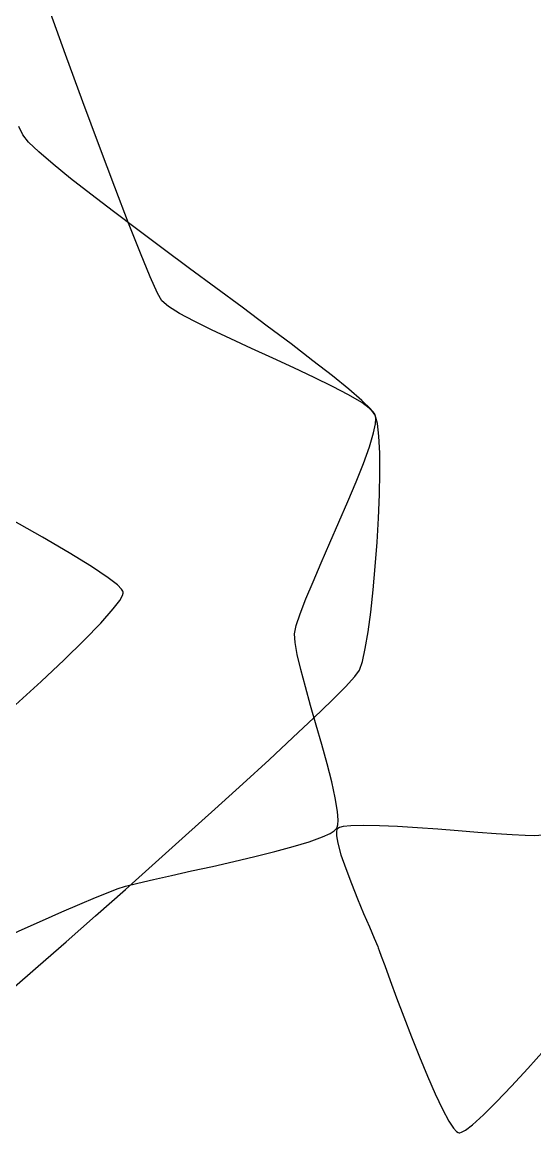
# Model space of a CAD drawing. Header units: metres. Extents: x 708868 to 711043, y 5411316 to 5413138.
# Drawn here: x 709090.6 to 709140.5, y 5411731 to 5411839.1 of the extents above; entities that cross this region are included whole.
import ezdxf

# ---------------------------------------------------------------- set-up
doc = ezdxf.new("R2010")
doc.units = ezdxf.units.M
doc.layers.add('Rionegro 2010_Contours', color=7, linetype='Continuous')
doc.layers.add('Rionegro 2014_Contours', color=7, linetype='Continuous')

msp = doc.modelspace()

# ---------------------------------------------------------------- linework, layer by layer
at = {"layer": 'Rionegro 2010_Contours'}
for points in [[(709089.61, 5411745.01, 226), (709092.16, 5411747.23, 226), (709094.88, 5411749.62, 226), (709097.73, 5411752.13, 226), (709100.65, 5411754.72, 226), (709103.6, 5411757.34, 226), (709106.52, 5411759.96, 226), (709109.37, 5411762.52, 226), (709112.09, 5411764.99, 226), (709114.64, 5411767.33, 226), (709116.96, 5411769.49, 226), (709119.01, 5411771.42, 226), (709120.73, 5411773.08, 226), (709122.08, 5411774.44, 226), (709123, 5411775.45, 226), (709123.44, 5411776.05, 226), (709123.73, 5411776.89, 226), (709124.01, 5411778.16, 226), (709124.28, 5411779.8, 226), (709124.54, 5411781.72, 226), (709124.78, 5411783.87, 226), (709124.98, 5411786.15, 226), (709125.16, 5411788.51, 226), (709125.3, 5411790.87, 226), (709125.39, 5411793.15, 226), (709125.43, 5411795.29, 226), (709125.41, 5411797.2, 226), (709125.34, 5411798.83, 226), (709125.19, 5411800.08, 226), (709124.97, 5411800.9, 226), (709124.54, 5411801.48, 226), (709123.67, 5411802.32, 226), (709122.41, 5411803.41, 226), (709120.81, 5411804.71, 226), (709118.91, 5411806.19, 226), (709116.78, 5411807.82, 226), (709114.46, 5411809.56, 226), (709112.01, 5411811.39, 226), (709109.47, 5411813.27, 226), (709106.89, 5411815.17, 226), (709104.34, 5411817.07, 226), (709101.85, 5411818.93, 226), (709099.48, 5411820.71, 226), (709097.28, 5411822.39, 226), (709095.31, 5411823.94, 226), (709093.61, 5411825.33, 226), (709092.23, 5411826.51, 226), (709091.23, 5411827.47, 226), (709090.66, 5411828.17, 226), (709090.29, 5411828.99, 226)], [(709089.96, 5411772.67, 227), (709092.44, 5411774.96, 227), (709094.69, 5411777.08, 227), (709096.65, 5411778.99, 227), (709098.26, 5411780.65, 227), (709099.47, 5411782.02, 227), (709100.11, 5411782.86, 227), (709100.38, 5411783.33, 227), (709100.45, 5411783.57, 227), (709100.45, 5411783.66, 227), (709100.42, 5411783.74, 227), (709100.29, 5411783.95, 227), (709099.89, 5411784.36, 227), (709098.99, 5411785.06, 227), (709097.35, 5411786.16, 227), (709095.19, 5411787.49, 227), (709092.58, 5411789.02, 227), (709089.59, 5411790.71, 227)]]:
    msp.add_polyline3d(points, dxfattribs=at)
at = {"layer": 'Rionegro 2014_Contours'}
for points in [[(709088.63, 5411749.92, 226), (709090.61, 5411750.82, 226), (709092.59, 5411751.7, 226), (709094.48, 5411752.53, 226), (709096.22, 5411753.28, 226), (709097.74, 5411753.93, 226), (709098.97, 5411754.43, 226), (709099.84, 5411754.77, 226), (709100.67, 5411755.02, 226), (709101.88, 5411755.33, 226), (709103.4, 5411755.69, 226), (709105.15, 5411756.08, 226), (709107.08, 5411756.51, 226), (709109.12, 5411756.96, 226), (709111.2, 5411757.43, 226), (709113.25, 5411757.91, 226), (709115.2, 5411758.4, 226), (709117, 5411758.88, 226), (709118.56, 5411759.36, 226), (709119.83, 5411759.82, 226), (709120.59, 5411760.17, 226), (709120.98, 5411760.42, 226), (709121.15, 5411760.58, 226), (709121.21, 5411760.66, 226), (709121.26, 5411760.76, 226), (709121.32, 5411760.99, 226), (709121.36, 5411761.47, 226), (709121.3, 5411762.3, 226), (709121.09, 5411763.63, 226), (709120.74, 5411765.19, 226), (709120.29, 5411766.94, 226), (709119.78, 5411768.81, 226), (709119.23, 5411770.72, 226), (709118.69, 5411772.62, 226), (709118.18, 5411774.44, 226), (709117.73, 5411776.12, 226), (709117.39, 5411777.58, 226), (709117.17, 5411778.76, 226), (709117.13, 5411779.61, 226), (709117.29, 5411780.4, 226), (709117.67, 5411781.55, 226), (709118.22, 5411782.99, 226), (709118.92, 5411784.67, 226), (709119.71, 5411786.51, 226), (709120.57, 5411788.46, 226), (709121.44, 5411790.47, 226), (709122.3, 5411792.47, 226), (709123.11, 5411794.4, 226), (709123.82, 5411796.19, 226), (709124.41, 5411797.81, 226), (709124.82, 5411799.17, 226), (709125, 5411800.04, 226), (709125.03, 5411800.54, 226), (709125, 5411800.8, 226), (709124.97, 5411800.9, 226), (709124.93, 5411801, 226), (709124.77, 5411801.22, 226), (709124.4, 5411801.57, 226), (709123.66, 5411802.11, 226), (709122.39, 5411802.86, 226), (709120.83, 5411803.69, 226), (709119.02, 5411804.57, 226), (709117.06, 5411805.5, 226), (709115.01, 5411806.44, 226), (709112.93, 5411807.39, 226), (709110.92, 5411808.32, 226), (709109.03, 5411809.21, 226), (709107.35, 5411810.04, 226), (709105.93, 5411810.8, 226), (709104.86, 5411811.47, 226), (709104.21, 5411812.02, 226), (709103.78, 5411812.78, 226), (709103.08, 5411814.35, 226), (709102.13, 5411816.65, 226), (709100.96, 5411819.59, 226), (709099.62, 5411823.08, 226), (709098.12, 5411827.04, 226), (709096.51, 5411831.38, 226), (709094.81, 5411836.01, 226), (709093.06, 5411840.86, 226)], [(709141.36, 5411760, 226), (709140.44, 5411759.94, 226), (709139.56, 5411759.96, 226), (709138.3, 5411760.03, 226), (709136.75, 5411760.14, 226), (709134.98, 5411760.27, 226), (709133.06, 5411760.42, 226), (709131.07, 5411760.58, 226), (709129.08, 5411760.72, 226), (709127.16, 5411760.84, 226), (709125.39, 5411760.92, 226), (709123.85, 5411760.95, 226), (709122.6, 5411760.91, 226), (709121.87, 5411760.83, 226), (709121.49, 5411760.74, 226), (709121.34, 5411760.66, 226), (709121.3, 5411760.61, 226), (709121.25, 5411760.54, 226), (709121.2, 5411760.35, 226), (709121.2, 5411759.94, 226), (709121.32, 5411759.22, 226), (709121.64, 5411758.08, 226), (709122.1, 5411756.74, 226), (709122.65, 5411755.3, 226), (709123.25, 5411753.81, 226), (709123.85, 5411752.38, 226), (709124.41, 5411751.07, 226), (709124.88, 5411749.97, 226), (709125.22, 5411749.15, 226)], [(709125.22, 5411749.15, 226), (709125.26, 5411749.04, 226), (709125.36, 5411748.77, 226), (709125.56, 5411748.23, 226), (709125.9, 5411747.3, 226), (709126.44, 5411745.85, 226), (709127.06, 5411744.16, 226), (709127.76, 5411742.3, 226), (709128.51, 5411740.36, 226), (709129.28, 5411738.41, 226), (709130.05, 5411736.54, 226), (709130.8, 5411734.81, 226), (709131.51, 5411733.32, 226), (709132.15, 5411732.14, 226), (709132.6, 5411731.47, 226), (709132.89, 5411731.16, 226), (709133.06, 5411731.05, 226), (709133.14, 5411731.02, 226), (709133.21, 5411731.02, 226), (709133.39, 5411731.07, 226), (709133.77, 5411731.29, 226), (709134.44, 5411731.81, 226), (709135.51, 5411732.78, 226), (709136.79, 5411734.05, 226), (709138.25, 5411735.57, 226), (709139.82, 5411737.27, 226), (709141.47, 5411739.1, 226)]]:
    msp.add_polyline3d(points, dxfattribs=at)

doc.saveas('drawing.dxf')
